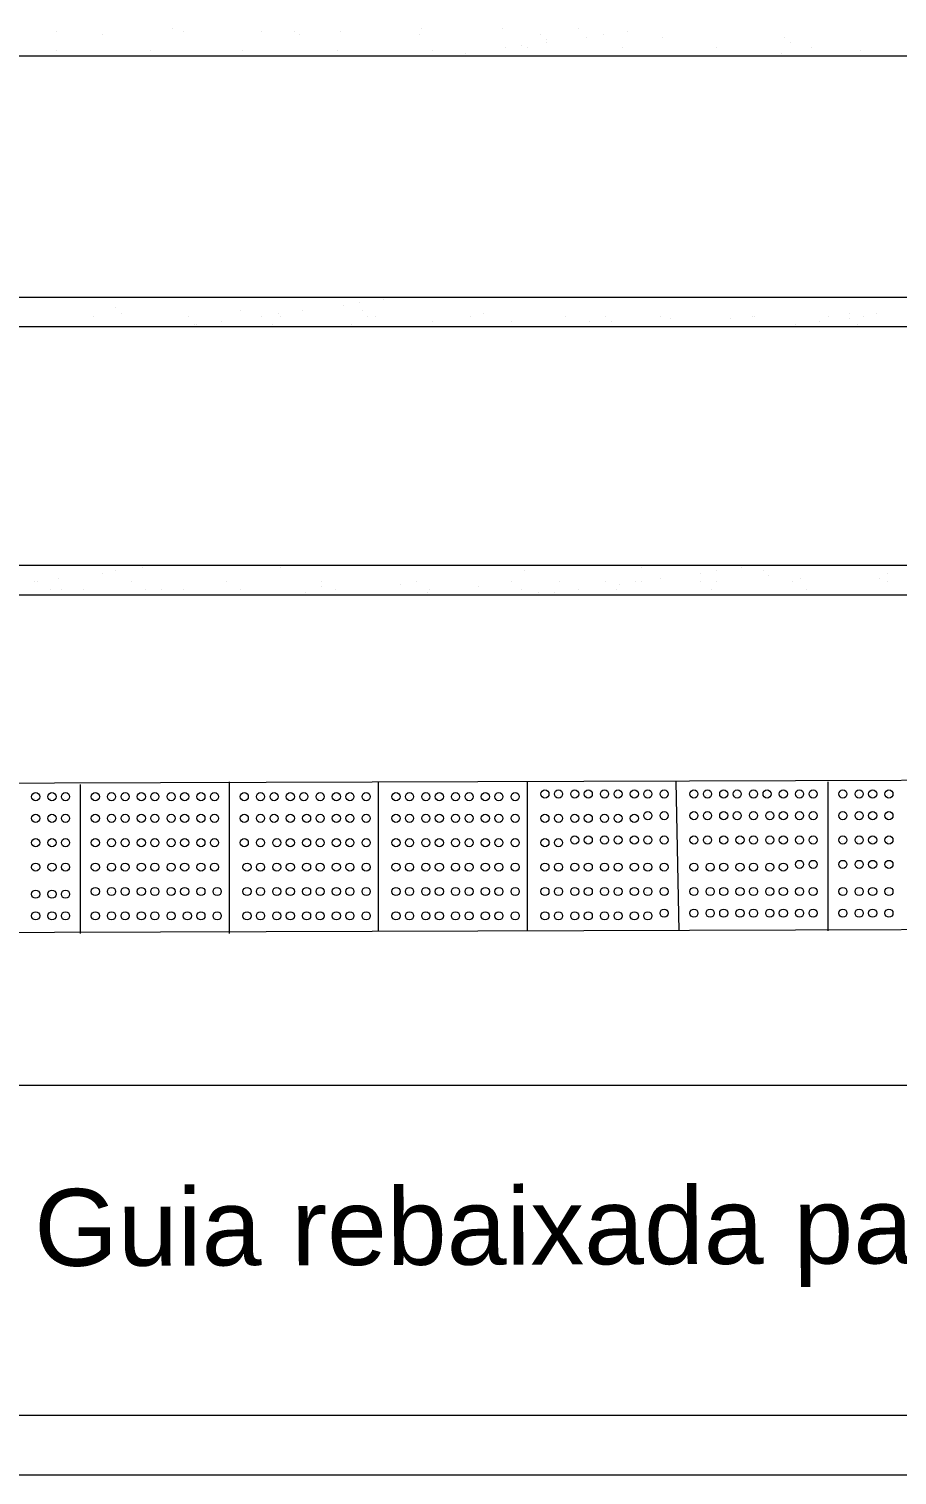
# Model space of a CAD drawing. Header units: millimetres. Extents: x 21 to 236, y 15 to 64.
# Drawn here: x 44.271 to 45.724, y 25.488 to 27.909 of the extents above; entities that cross this region are included whole.
import ezdxf

# ---------------------------------------------------------------- set-up
doc = ezdxf.new("R2010")
doc.units = ezdxf.units.MM
for name, color, linetype in [('PDF_Calçada', 210, 'Continuous'), ('PDF_Cota', 90, 'Continuous'), ('PDF_Sinalização', 1, 'Continuous'), ('PDF_Text', 70, 'Continuous')]:
    doc.layers.add(name, color=color, linetype=linetype)
doc.layers.add('PDF_Grama', color=7, linetype='Continuous', true_color=0x397200)
doc.styles.add('PDF Arial', font='arial.ttf')

msp = doc.modelspace()

# ---------------------------------------------------------------- linework, layer by layer
at = {"layer": 'PDF_Calçada', "lineweight": 0}
msp.add_lwpolyline([(43.7089, 25.4885), (43.7089, 26.1411), (47.6611, 26.1411), (47.6611, 25.4885)], dxfattribs=at)
at = {"layer": 'PDF_Cota', "lineweight": 0}
for points in [[(43.7089, 27.4601), (47.6611, 27.4601), (47.6611, 27.8634), (43.7089, 27.8634)], [(43.7089, 27.0113), (47.6611, 27.0113), (47.6611, 27.4102), (43.7089, 27.4102)]]:
    msp.add_lwpolyline(points, close=True, dxfattribs=at)
for points in [[(38.7187, 26.9615), (48.477, 26.9615)], [(48.6039, 25.5882), (38.6009, 25.5882)], [(48.6039, 25.4885), (38.6009, 25.4885)]]:
    msp.add_lwpolyline(points, dxfattribs=at)
at = {"layer": 'PDF_Grama', "lineweight": 20}
for points in [[(44.5111, 27.9088), (44.5111, 27.9088)], [(44.9281, 27.9088), (44.9281, 27.9088)], [(45.0641, 27.9088), (45.0641, 27.9088)], [(45.191, 27.9088), (45.191, 27.9088)], [(44.3162, 27.9042), (44.3162, 27.9042)], [(44.3933, 27.8997), (44.3933, 27.8997)], [(44.5292, 27.9042), (44.5292, 27.9042)], [(44.6607, 27.9042), (44.6607, 27.9042)], [(44.7151, 27.9042), (44.7151, 27.9042)], [(44.7241, 27.8997), (44.7241, 27.8997)], [(44.7921, 27.9042), (44.7921, 27.9042)], [(44.9236, 27.8997), (44.9236, 27.8997)], [(45.1275, 27.8997), (45.1275, 27.8997)], [(45.1366, 27.8906), (45.1366, 27.8906)], [(45.1366, 27.8861), (45.1366, 27.8861)], [(45.2046, 27.8952), (45.2046, 27.8952)], [(45.2318, 27.8997), (45.2318, 27.8997)], [(45.2726, 27.9042), (45.2726, 27.9042)], [(45.3315, 27.8952), (45.3315, 27.8952)], [(45.5354, 27.8952), (45.5354, 27.8952)], [(45.5445, 27.8861), (45.5445, 27.8861)], [(44.3162, 27.8725), (44.3162, 27.8725)], [(44.3615, 27.8634), (44.3615, 27.8634)], [(44.4749, 27.8725), (44.4749, 27.8725)], [(44.629, 27.8725), (44.629, 27.8725)], [(44.7876, 27.8725), (44.7876, 27.8725)], [(44.9462, 27.8725), (44.9462, 27.8725)], [(44.9553, 27.8634), (44.9553, 27.8634)], [(45.0006, 27.868), (45.0006, 27.868)], [(45.0686, 27.877), (45.0686, 27.877)], [(45.0958, 27.8816), (45.0958, 27.8816)], [(45.1049, 27.877), (45.1049, 27.877)], [(45.132, 27.8634), (45.132, 27.8634)], [(45.2635, 27.877), (45.2635, 27.877)], [(45.2635, 27.8634), (45.2635, 27.8634)], [(45.3949, 27.8634), (45.3949, 27.8634)], [(45.4221, 27.877), (45.4221, 27.877)], [(45.5309, 27.868), (45.5309, 27.868)], [(45.5808, 27.877), (45.5808, 27.877)], [(45.6623, 27.8725), (45.6623, 27.8725)], [(44.3434, 27.4601), (44.3434, 27.4601)], [(44.4749, 27.4601), (44.4749, 27.4601)], [(44.6063, 27.4601), (44.6063, 27.4601)], [(44.7967, 27.4465), (44.7967, 27.4465)], [(44.8238, 27.451), (44.8238, 27.451)], [(44.8646, 27.4555), (44.8646, 27.4555)], [(44.3797, 27.4283), (44.3797, 27.4283)], [(44.4159, 27.4419), (44.4159, 27.4419)], [(44.425, 27.4329), (44.425, 27.4329)], [(44.5383, 27.4283), (44.5383, 27.4283)], [(44.6244, 27.4374), (44.6244, 27.4374)], [(44.6607, 27.4283), (44.6607, 27.4283)], [(44.6879, 27.4329), (44.6879, 27.4329)], [(44.6924, 27.4283), (44.6924, 27.4283)], [(44.7287, 27.4374), (44.7287, 27.4374)], [(44.8284, 27.4374), (44.8284, 27.4374)], [(44.8374, 27.4283), (44.8374, 27.4283)], [(44.851, 27.4283), (44.851, 27.4283)], [(45.0097, 27.4283), (45.0097, 27.4283)], [(45.0323, 27.4329), (45.0323, 27.4329)], [(45.1683, 27.4283), (45.1683, 27.4283)], [(45.2363, 27.4283), (45.2363, 27.4283)], [(45.3269, 27.4283), (45.3269, 27.4283)], [(45.3451, 27.4238), (45.3451, 27.4238)], [(45.4448, 27.4238), (45.4448, 27.4238)], [(45.481, 27.4283), (45.481, 27.4283)], [(45.4856, 27.4283), (45.4856, 27.4283)], [(45.608, 27.4283), (45.608, 27.4283)], [(45.6442, 27.4329), (45.6442, 27.4329)], [(45.6442, 27.4238), (45.6442, 27.4238)], [(45.6669, 27.4283), (45.6669, 27.4283)], [(45.6895, 27.4329), (45.6895, 27.4329)], [(44.5474, 27.4147), (44.5474, 27.4147)], [(44.5519, 27.4147), (44.5519, 27.4147)], [(44.5927, 27.4193), (44.5927, 27.4193)], [(44.6788, 27.4147), (44.6788, 27.4147)], [(44.8102, 27.4147), (44.8102, 27.4147)], [(44.9462, 27.4193), (44.9462, 27.4193)], [(45.0777, 27.4193), (45.0777, 27.4193)], [(45.2091, 27.4193), (45.2091, 27.4193)], [(45.2454, 27.4193), (45.2454, 27.4193)], [(45.5264, 27.4102), (45.5264, 27.4102)], [(45.5536, 27.4147), (45.5536, 27.4147)], [(45.5944, 27.4193), (45.5944, 27.4193)], [(45.6578, 27.4147), (45.6578, 27.4147)], [(44.8873, 27.0113), (44.8873, 27.0113)], [(45.0913, 27.0113), (45.0913, 27.0113)], [(44.3207, 26.9887), (44.3207, 26.9887)], [(44.3933, 26.9977), (44.3933, 26.9977)], [(44.4159, 27.0023), (44.4159, 27.0023)], [(44.4613, 27.0068), (44.4613, 27.0068)], [(44.6924, 27.0068), (44.6924, 27.0068)], [(45.1003, 27.0023), (45.1003, 27.0023)], [(45.2952, 27.0068), (45.2952, 27.0068)], [(45.3269, 26.9887), (45.3269, 26.9887)], [(45.3949, 26.9977), (45.3949, 26.9977)], [(45.4221, 27.0023), (45.4221, 27.0023)], [(45.4629, 27.0068), (45.4629, 27.0068)], [(45.4992, 27.0023), (45.4992, 27.0023)], [(45.5082, 26.9932), (45.5082, 26.9932)], [(45.5626, 26.9887), (45.5626, 26.9887)], [(45.6941, 26.9887), (45.6941, 26.9887)], [(45.7077, 26.9977), (45.7077, 26.9977)], [(44.28, 26.9842), (44.28, 26.9842)], [(44.2845, 26.9842), (44.2845, 26.9842)], [(44.3072, 26.9706), (44.3072, 26.9706)], [(44.3253, 26.9706), (44.3253, 26.9706)], [(44.3615, 26.9706), (44.3615, 26.9706)], [(44.4431, 26.9842), (44.4431, 26.9842)], [(44.4658, 26.9706), (44.4658, 26.9706)], [(44.493, 26.9706), (44.493, 26.9706)], [(44.5292, 26.9706), (44.5292, 26.9706)], [(44.6018, 26.9842), (44.6018, 26.9842)], [(44.6244, 26.9706), (44.6244, 26.9706)], [(44.6244, 26.9706), (44.6244, 26.9706)], [(44.7332, 26.966), (44.7332, 26.966)], [(44.7604, 26.9842), (44.7604, 26.9842)], [(44.7604, 26.9751), (44.7604, 26.9751)], [(44.7831, 26.9706), (44.7831, 26.9706)], [(44.8918, 26.9796), (44.8918, 26.9796)], [(44.919, 26.9842), (44.919, 26.9842)], [(44.9372, 26.966), (44.9372, 26.966)], [(44.9417, 26.9706), (44.9417, 26.9706)], [(45.0233, 26.9751), (45.0233, 26.9751)], [(45.0777, 26.9842), (45.0777, 26.9842)], [(45.0958, 26.9706), (45.0958, 26.9706)], [(45.123, 26.966), (45.123, 26.966)], [(45.1502, 26.966), (45.1502, 26.966)], [(45.1592, 26.9842), (45.1592, 26.9842)], [(45.191, 26.9706), (45.191, 26.9706)], [(45.2363, 26.9842), (45.2363, 26.9842)], [(45.2544, 26.9706), (45.2544, 26.9706)], [(45.259, 26.9796), (45.259, 26.9796)], [(45.2862, 26.9842), (45.2862, 26.9842)], [(45.2952, 26.9842), (45.2952, 26.9842)], [(45.3949, 26.9842), (45.3949, 26.9842)], [(45.4131, 26.9706), (45.4131, 26.9706)], [(45.4221, 26.9842), (45.4221, 26.9842)], [(45.549, 26.9842), (45.549, 26.9842)], [(45.5717, 26.9706), (45.5717, 26.9706)], [(45.7077, 26.9842), (45.7077, 26.9842)], [(44.5383, 26.9615), (44.5383, 26.9615)]]:
    msp.add_lwpolyline(points, dxfattribs=at)
at = {"layer": 'PDF_Sinalização', "lineweight": 9}
msp.add_lwpolyline([(47.856, 26.6578), (43.6046, 26.6442), (43.6046, 26.3949), (47.856, 26.4085)], close=True, dxfattribs=at)
for points in [[(44.6063, 26.3949), (44.6063, 26.6488)], [(44.8556, 26.3995), (44.8556, 26.6488)], [(45.1049, 26.3995), (45.1049, 26.6488)], [(45.3587, 26.3995), (45.3541, 26.6488)], [(45.608, 26.3995), (45.608, 26.6488)], [(44.357, 26.3949), (44.357, 26.6442)], [(45.132, 26.6261), (45.132, 26.6261)], [(45.1547, 26.6261), (45.1547, 26.6261)], [(45.1819, 26.6261), (45.1819, 26.6261)], [(45.2046, 26.6261), (45.2046, 26.6261)], [(45.2318, 26.6261), (45.2318, 26.6261)], [(45.2544, 26.6261), (45.2544, 26.6261)], [(45.2816, 26.6261), (45.2816, 26.6261)], [(45.3043, 26.6261), (45.3043, 26.6261)], [(45.3315, 26.6261), (45.3315, 26.6261)], [(45.3813, 26.6261), (45.3813, 26.6261)], [(45.404, 26.6261), (45.404, 26.6261)], [(45.4312, 26.6261), (45.4312, 26.6261)], [(45.4538, 26.6261), (45.4538, 26.6261)], [(45.481, 26.6261), (45.481, 26.6261)], [(45.5037, 26.6261), (45.5037, 26.6261)], [(45.5309, 26.6261), (45.5309, 26.6261)], [(45.5581, 26.6261), (45.5581, 26.6261)], [(45.5808, 26.6261), (45.5808, 26.6261)], [(45.6306, 26.6261), (45.6306, 26.6261)], [(45.6578, 26.6261), (45.6578, 26.6261)], [(45.6805, 26.6261), (45.6805, 26.6261)], [(45.7077, 26.6261), (45.7077, 26.6261)], [(44.28, 26.6216), (44.28, 26.6216)], [(44.3072, 26.6216), (44.3072, 26.6216)], [(44.3298, 26.6216), (44.3298, 26.6216)], [(44.3797, 26.6216), (44.3797, 26.6216)], [(44.4069, 26.6216), (44.4069, 26.6216)], [(44.4295, 26.6216), (44.4295, 26.6216)], [(44.4567, 26.6216), (44.4567, 26.6216)], [(44.4794, 26.6216), (44.4794, 26.6216)], [(44.5066, 26.6216), (44.5066, 26.6216)], [(44.5292, 26.6216), (44.5292, 26.6216)], [(44.5564, 26.6216), (44.5564, 26.6216)], [(44.5791, 26.6216), (44.5791, 26.6216)], [(44.629, 26.6216), (44.629, 26.6216)], [(44.6561, 26.6216), (44.6561, 26.6216)], [(44.6788, 26.6216), (44.6788, 26.6216)], [(44.706, 26.6216), (44.706, 26.6216)], [(44.7287, 26.6216), (44.7287, 26.6216)], [(44.7559, 26.6216), (44.7559, 26.6216)], [(44.7831, 26.6216), (44.7831, 26.6216)], [(44.8057, 26.6216), (44.8057, 26.6216)], [(44.8329, 26.6216), (44.8329, 26.6216)], [(44.8828, 26.6216), (44.8828, 26.6216)], [(44.9054, 26.6216), (44.9054, 26.6216)], [(44.9326, 26.6216), (44.9326, 26.6216)], [(44.9553, 26.6216), (44.9553, 26.6216)], [(44.9825, 26.6216), (44.9825, 26.6216)], [(45.0051, 26.6216), (45.0051, 26.6216)], [(45.0323, 26.6216), (45.0323, 26.6216)], [(45.055, 26.6216), (45.055, 26.6216)], [(45.0822, 26.6216), (45.0822, 26.6216)], [(44.28, 26.5853), (44.28, 26.5853)], [(44.3072, 26.5853), (44.3072, 26.5853)], [(44.3298, 26.5853), (44.3298, 26.5853)], [(44.3797, 26.5853), (44.3797, 26.5853)], [(44.4069, 26.5853), (44.4069, 26.5853)], [(44.4295, 26.5853), (44.4295, 26.5853)], [(44.4567, 26.5853), (44.4567, 26.5853)], [(44.4794, 26.5853), (44.4794, 26.5853)], [(44.5066, 26.5853), (44.5066, 26.5853)], [(44.5292, 26.5853), (44.5292, 26.5853)], [(44.5564, 26.5853), (44.5564, 26.5853)], [(44.5791, 26.5853), (44.5791, 26.5853)], [(44.629, 26.5853), (44.629, 26.5853)], [(44.6561, 26.5853), (44.6561, 26.5853)], [(44.6788, 26.5853), (44.6788, 26.5853)], [(44.706, 26.5853), (44.706, 26.5853)], [(44.7332, 26.5853), (44.7332, 26.5853)], [(44.7559, 26.5853), (44.7559, 26.5853)], [(44.7831, 26.5853), (44.7831, 26.5853)], [(44.8057, 26.5853), (44.8057, 26.5853)], [(44.8329, 26.5853), (44.8329, 26.5853)], [(44.8828, 26.5853), (44.8828, 26.5853)], [(44.9054, 26.5853), (44.9054, 26.5853)], [(44.9326, 26.5853), (44.9326, 26.5853)], [(44.9553, 26.5853), (44.9553, 26.5853)], [(44.9825, 26.5853), (44.9825, 26.5853)], [(45.0051, 26.5853), (45.0051, 26.5853)], [(45.0323, 26.5853), (45.0323, 26.5853)], [(45.055, 26.5853), (45.055, 26.5853)], [(45.0822, 26.5853), (45.0822, 26.5853)], [(45.132, 26.5853), (45.132, 26.5853)], [(45.1547, 26.5853), (45.1547, 26.5853)], [(45.1819, 26.5853), (45.1819, 26.5853)], [(45.2046, 26.5853), (45.2046, 26.5853)], [(45.2318, 26.5853), (45.2318, 26.5853)], [(45.2544, 26.5853), (45.2544, 26.5853)], [(45.2816, 26.5853), (45.2816, 26.5853)], [(45.3043, 26.5898), (45.3043, 26.5898)], [(45.3315, 26.5898), (45.3315, 26.5898)], [(45.3813, 26.5898), (45.3813, 26.5898)], [(45.404, 26.5898), (45.404, 26.5898)], [(45.4312, 26.5898), (45.4312, 26.5898)], [(45.4538, 26.5898), (45.4538, 26.5898)], [(45.481, 26.5898), (45.481, 26.5898)], [(45.5082, 26.5898), (45.5082, 26.5898)], [(45.5309, 26.5898), (45.5309, 26.5898)], [(45.5581, 26.5898), (45.5581, 26.5898)], [(45.5808, 26.5898), (45.5808, 26.5898)], [(45.6306, 26.5898), (45.6306, 26.5898)], [(45.6578, 26.5898), (45.6578, 26.5898)], [(45.6805, 26.5898), (45.6805, 26.5898)], [(45.7077, 26.5898), (45.7077, 26.5898)], [(44.28, 26.5445), (44.28, 26.5445)], [(44.3072, 26.5445), (44.3072, 26.5445)], [(44.3298, 26.5445), (44.3298, 26.5445)], [(44.3797, 26.5445), (44.3797, 26.5445)], [(44.4069, 26.5445), (44.4069, 26.5445)], [(44.4295, 26.5445), (44.4295, 26.5445)], [(44.4567, 26.5445), (44.4567, 26.5445)], [(44.4794, 26.5445), (44.4794, 26.5445)], [(44.5066, 26.5445), (44.5066, 26.5445)], [(44.5292, 26.5445), (44.5292, 26.5445)], [(44.5564, 26.5445), (44.5564, 26.5445)], [(44.5791, 26.5445), (44.5791, 26.5445)], [(44.629, 26.5445), (44.629, 26.5445)], [(44.6561, 26.5445), (44.6561, 26.5445)], [(44.6833, 26.5445), (44.6833, 26.5445)], [(44.706, 26.5445), (44.706, 26.5445)], [(44.7332, 26.5445), (44.7332, 26.5445)], [(44.7559, 26.5445), (44.7559, 26.5445)], [(44.7831, 26.5445), (44.7831, 26.5445)], [(44.8057, 26.5445), (44.8057, 26.5445)], [(44.8329, 26.5445), (44.8329, 26.5445)], [(44.8828, 26.5445), (44.8828, 26.5445)], [(44.9054, 26.5445), (44.9054, 26.5445)], [(44.9326, 26.5445), (44.9326, 26.5445)], [(44.9553, 26.5445), (44.9553, 26.5445)], [(44.9825, 26.5445), (44.9825, 26.5445)], [(45.0051, 26.5445), (45.0051, 26.5445)], [(45.0323, 26.5445), (45.0323, 26.5445)], [(45.055, 26.5445), (45.055, 26.5445)], [(45.0822, 26.5445), (45.0822, 26.5445)], [(45.132, 26.5445), (45.132, 26.5445)], [(45.1547, 26.5445), (45.1547, 26.5445)], [(45.1819, 26.549), (45.1819, 26.549)], [(45.2046, 26.549), (45.2046, 26.549)], [(45.2318, 26.549), (45.2318, 26.549)], [(45.2544, 26.549), (45.2544, 26.549)], [(45.2816, 26.549), (45.2816, 26.549)], [(45.3043, 26.549), (45.3043, 26.549)], [(45.3315, 26.549), (45.3315, 26.549)], [(45.3813, 26.549), (45.3813, 26.549)], [(45.404, 26.549), (45.404, 26.549)], [(45.4312, 26.549), (45.4312, 26.549)], [(45.4584, 26.549), (45.4584, 26.549)], [(45.481, 26.549), (45.481, 26.549)], [(45.5082, 26.549), (45.5082, 26.549)], [(45.5309, 26.549), (45.5309, 26.549)], [(45.5581, 26.549), (45.5581, 26.549)], [(45.5808, 26.549), (45.5808, 26.549)], [(45.6306, 26.549), (45.6306, 26.549)], [(45.6578, 26.549), (45.6578, 26.549)], [(45.6805, 26.549), (45.6805, 26.549)], [(45.7077, 26.549), (45.7077, 26.549)], [(44.28, 26.5037), (44.28, 26.5037)], [(44.3072, 26.5037), (44.3072, 26.5037)], [(44.3298, 26.5037), (44.3298, 26.5037)], [(44.3797, 26.5037), (44.3797, 26.5037)], [(44.4069, 26.5037), (44.4069, 26.5037)], [(44.4295, 26.5037), (44.4295, 26.5037)], [(44.4567, 26.5037), (44.4567, 26.5037)], [(44.4794, 26.5037), (44.4794, 26.5037)], [(44.5066, 26.5037), (44.5066, 26.5037)], [(44.5292, 26.5037), (44.5292, 26.5037)], [(44.5564, 26.5037), (44.5564, 26.5037)], [(44.5791, 26.5037), (44.5791, 26.5037)], [(44.6335, 26.5037), (44.6335, 26.5037)], [(44.6561, 26.5037), (44.6561, 26.5037)], [(44.6833, 26.5037), (44.6833, 26.5037)], [(44.706, 26.5037), (44.706, 26.5037)], [(44.7332, 26.5037), (44.7332, 26.5037)], [(44.7559, 26.5037), (44.7559, 26.5037)], [(44.7831, 26.5037), (44.7831, 26.5037)], [(44.8057, 26.5037), (44.8057, 26.5037)], [(44.8329, 26.5037), (44.8329, 26.5037)], [(44.8828, 26.5037), (44.8828, 26.5037)], [(44.9054, 26.5037), (44.9054, 26.5037)], [(44.9326, 26.5037), (44.9326, 26.5037)], [(44.9553, 26.5037), (44.9553, 26.5037)], [(44.9825, 26.5037), (44.9825, 26.5037)], [(45.0051, 26.5037), (45.0051, 26.5037)], [(45.0323, 26.5037), (45.0323, 26.5037)], [(45.055, 26.5037), (45.055, 26.5037)], [(45.0822, 26.5037), (45.0822, 26.5037)], [(45.132, 26.5037), (45.132, 26.5037)], [(45.1547, 26.5037), (45.1547, 26.5037)], [(45.1819, 26.5037), (45.1819, 26.5037)], [(45.2046, 26.5037), (45.2046, 26.5037)], [(45.2318, 26.5037), (45.2318, 26.5037)], [(45.2544, 26.5037), (45.2544, 26.5037)], [(45.2816, 26.5037), (45.2816, 26.5037)], [(45.3043, 26.5037), (45.3043, 26.5037)], [(45.3315, 26.5037), (45.3315, 26.5037)], [(45.3813, 26.5037), (45.3813, 26.5037)], [(45.4085, 26.5037), (45.4085, 26.5037)], [(45.4312, 26.5037), (45.4312, 26.5037)], [(45.4584, 26.5037), (45.4584, 26.5037)], [(45.481, 26.5037), (45.481, 26.5037)], [(45.5082, 26.5037), (45.5082, 26.5037)], [(45.5309, 26.5037), (45.5309, 26.5037)], [(45.5581, 26.5082), (45.5581, 26.5082)], [(45.5808, 26.5082), (45.5808, 26.5082)], [(45.6306, 26.5082), (45.6306, 26.5082)], [(45.6578, 26.5082), (45.6578, 26.5082)], [(45.6805, 26.5082), (45.6805, 26.5082)], [(45.7077, 26.5082), (45.7077, 26.5082)], [(44.28, 26.4584), (44.28, 26.4584)], [(44.3072, 26.4584), (44.3072, 26.4584)], [(44.3298, 26.4584), (44.3298, 26.4584)], [(44.3797, 26.4629), (44.3797, 26.4629)], [(44.4069, 26.4629), (44.4069, 26.4629)], [(44.4295, 26.4629), (44.4295, 26.4629)], [(44.4567, 26.4629), (44.4567, 26.4629)], [(44.4794, 26.4629), (44.4794, 26.4629)], [(44.5066, 26.4629), (44.5066, 26.4629)], [(44.5292, 26.4629), (44.5292, 26.4629)], [(44.5564, 26.4629), (44.5564, 26.4629)], [(44.5836, 26.4629), (44.5836, 26.4629)], [(44.6335, 26.4629), (44.6335, 26.4629)], [(44.6561, 26.4629), (44.6561, 26.4629)], [(44.6833, 26.4629), (44.6833, 26.4629)], [(44.706, 26.4629), (44.706, 26.4629)], [(44.7332, 26.4629), (44.7332, 26.4629)], [(44.7559, 26.4629), (44.7559, 26.4629)], [(44.7831, 26.4629), (44.7831, 26.4629)], [(44.8057, 26.4629), (44.8057, 26.4629)], [(44.8329, 26.4629), (44.8329, 26.4629)], [(44.8828, 26.4629), (44.8828, 26.4629)], [(44.9054, 26.4629), (44.9054, 26.4629)], [(44.9326, 26.4629), (44.9326, 26.4629)], [(44.9553, 26.4629), (44.9553, 26.4629)], [(44.9825, 26.4629), (44.9825, 26.4629)], [(45.0051, 26.4629), (45.0051, 26.4629)], [(45.0323, 26.4629), (45.0323, 26.4629)], [(45.055, 26.4629), (45.055, 26.4629)], [(45.0822, 26.4629), (45.0822, 26.4629)], [(45.132, 26.4629), (45.132, 26.4629)], [(45.1547, 26.4629), (45.1547, 26.4629)], [(45.1819, 26.4629), (45.1819, 26.4629)], [(45.2046, 26.4629), (45.2046, 26.4629)], [(45.2318, 26.4629), (45.2318, 26.4629)], [(45.2544, 26.4629), (45.2544, 26.4629)], [(45.2816, 26.4629), (45.2816, 26.4629)], [(45.3043, 26.4629), (45.3043, 26.4629)], [(45.3315, 26.4629), (45.3315, 26.4629)], [(45.3813, 26.4629), (45.3813, 26.4629)], [(45.4085, 26.4629), (45.4085, 26.4629)], [(45.4312, 26.4629), (45.4312, 26.4629)], [(45.4584, 26.4629), (45.4584, 26.4629)], [(45.481, 26.4629), (45.481, 26.4629)], [(45.5082, 26.4629), (45.5082, 26.4629)], [(45.5309, 26.4629), (45.5309, 26.4629)], [(45.5581, 26.4629), (45.5581, 26.4629)], [(45.5808, 26.4629), (45.5808, 26.4629)], [(45.6306, 26.4629), (45.6306, 26.4629)], [(45.6578, 26.4629), (45.6578, 26.4629)], [(45.6805, 26.4629), (45.6805, 26.4629)], [(45.7077, 26.4629), (45.7077, 26.4629)], [(44.28, 26.4221), (44.28, 26.4221)], [(44.3072, 26.4221), (44.3072, 26.4221)], [(44.3298, 26.4221), (44.3298, 26.4221)], [(44.3797, 26.4221), (44.3797, 26.4221)], [(44.4069, 26.4221), (44.4069, 26.4221)], [(44.4295, 26.4221), (44.4295, 26.4221)], [(44.4567, 26.4221), (44.4567, 26.4221)], [(44.4794, 26.4221), (44.4794, 26.4221)], [(44.5066, 26.4221), (44.5066, 26.4221)], [(44.5338, 26.4221), (44.5338, 26.4221)], [(44.5564, 26.4221), (44.5564, 26.4221)], [(44.5836, 26.4221), (44.5836, 26.4221)], [(44.6335, 26.4221), (44.6335, 26.4221)], [(44.6561, 26.4221), (44.6561, 26.4221)], [(44.6833, 26.4221), (44.6833, 26.4221)], [(44.706, 26.4221), (44.706, 26.4221)], [(44.7332, 26.4221), (44.7332, 26.4221)], [(44.7559, 26.4221), (44.7559, 26.4221)], [(44.7831, 26.4221), (44.7831, 26.4221)], [(44.8057, 26.4221), (44.8057, 26.4221)], [(44.8329, 26.4221), (44.8329, 26.4221)], [(44.8828, 26.4221), (44.8828, 26.4221)], [(44.9054, 26.4221), (44.9054, 26.4221)], [(44.9326, 26.4221), (44.9326, 26.4221)], [(44.9553, 26.4221), (44.9553, 26.4221)], [(44.9825, 26.4221), (44.9825, 26.4221)], [(45.0051, 26.4221), (45.0051, 26.4221)], [(45.0323, 26.4221), (45.0323, 26.4221)], [(45.055, 26.4221), (45.055, 26.4221)], [(45.0822, 26.4221), (45.0822, 26.4221)], [(45.132, 26.4221), (45.132, 26.4221)], [(45.1547, 26.4221), (45.1547, 26.4221)], [(45.1819, 26.4221), (45.1819, 26.4221)], [(45.2046, 26.4221), (45.2046, 26.4221)], [(45.2318, 26.4221), (45.2318, 26.4221)], [(45.2544, 26.4221), (45.2544, 26.4221)], [(45.2816, 26.4221), (45.2816, 26.4221)], [(45.3043, 26.4221), (45.3043, 26.4221)], [(45.3315, 26.4267), (45.3315, 26.4267)], [(45.3813, 26.4267), (45.3813, 26.4267)], [(45.4085, 26.4267), (45.4085, 26.4267)], [(45.4312, 26.4267), (45.4312, 26.4267)], [(45.4584, 26.4267), (45.4584, 26.4267)], [(45.481, 26.4267), (45.481, 26.4267)], [(45.5082, 26.4267), (45.5082, 26.4267)], [(45.5309, 26.4267), (45.5309, 26.4267)], [(45.5581, 26.4267), (45.5581, 26.4267)], [(45.5808, 26.4267), (45.5808, 26.4267)], [(45.6306, 26.4267), (45.6306, 26.4267)], [(45.6578, 26.4267), (45.6578, 26.4267)], [(45.6805, 26.4267), (45.6805, 26.4267)], [(45.7077, 26.4267), (45.7077, 26.4267)]]:
    msp.add_lwpolyline(points, dxfattribs=at)
for centre in [(44.2822, 26.6238), (44.3094, 26.6238), (44.3321, 26.6238), (44.3819, 26.6238), (44.4091, 26.6238), (44.4318, 26.6238), (44.459, 26.6238), (44.4816, 26.6238), (44.5088, 26.6238), (44.5315, 26.6238), (44.5587, 26.6238), (44.5814, 26.6238), (44.6312, 26.6238), (44.6584, 26.6238), (44.6811, 26.6238), (44.7083, 26.6238), (44.7309, 26.6238), (44.7581, 26.6238), (44.7853, 26.6238), (44.808, 26.6238), (44.8352, 26.6238), (44.885, 26.6238), (44.9077, 26.6238), (44.9349, 26.6238), (44.9576, 26.6238), (44.9847, 26.6238), (45.0074, 26.6238), (45.0346, 26.6238), (45.0573, 26.6238), (45.0845, 26.6238), (45.1343, 26.6284), (45.157, 26.6284), (45.1842, 26.6284), (45.2068, 26.6284), (45.234, 26.6284), (45.2567, 26.6284), (45.2839, 26.6284), (45.3065, 26.6284), (45.3337, 26.6284), (45.3836, 26.6284), (45.4063, 26.6284), (45.4335, 26.6284), (45.4561, 26.6284), (45.4833, 26.6284), (45.506, 26.6284), (45.5332, 26.6284), (45.5604, 26.6284), (45.583, 26.6284), (45.6329, 26.6284), (45.6601, 26.6284), (45.6827, 26.6284), (45.7099, 26.6284), (44.2822, 26.5876), (44.3094, 26.5876), (44.3321, 26.5876), (44.3819, 26.5876), (44.4091, 26.5876), (44.4318, 26.5876), (44.459, 26.5876), (44.4816, 26.5876), (44.5088, 26.5876), (44.5315, 26.5876), (44.5587, 26.5876), (44.5814, 26.5876), (44.6312, 26.5876), (44.6584, 26.5876), (44.6811, 26.5876), (44.7083, 26.5876), (44.7355, 26.5876), (44.7581, 26.5876), (44.7853, 26.5876), (44.808, 26.5876), (44.8352, 26.5876), (44.885, 26.5876), (44.9077, 26.5876), (44.9349, 26.5876), (44.9576, 26.5876), (44.9847, 26.5876), (45.0074, 26.5876), (45.0346, 26.5876), (45.0573, 26.5876), (45.0845, 26.5876), (45.1343, 26.5876), (45.157, 26.5876), (45.1842, 26.5876), (45.2068, 26.5876), (45.234, 26.5876), (45.2567, 26.5876), (45.2839, 26.5876), (45.3065, 26.5921), (45.3337, 26.5921), (45.3836, 26.5921), (45.4063, 26.5921), (45.4335, 26.5921), (45.4561, 26.5921), (45.4833, 26.5921), (45.5105, 26.5921), (45.5332, 26.5921), (45.5604, 26.5921), (45.583, 26.5921), (45.6329, 26.5921), (45.6601, 26.5921), (45.6827, 26.5921), (45.7099, 26.5921), (44.2822, 26.5468), (44.3094, 26.5468), (44.3321, 26.5468), (44.3819, 26.5468), (44.4091, 26.5468), (44.4318, 26.5468), (44.459, 26.5468), (44.4816, 26.5468), (44.5088, 26.5468), (44.5315, 26.5468), (44.5587, 26.5468), (44.5814, 26.5468), (44.6312, 26.5468), (44.6584, 26.5468), (44.6856, 26.5468), (44.7083, 26.5468), (44.7355, 26.5468), (44.7581, 26.5468), (44.7853, 26.5468), (44.808, 26.5468), (44.8352, 26.5468), (44.885, 26.5468), (44.9077, 26.5468), (44.9349, 26.5468), (44.9576, 26.5468), (44.9847, 26.5468), (45.0074, 26.5468), (45.0346, 26.5468), (45.0573, 26.5468), (45.0845, 26.5468), (45.1343, 26.5468), (45.157, 26.5468), (45.1842, 26.5513), (45.2068, 26.5513), (45.234, 26.5513), (45.2567, 26.5513), (45.2839, 26.5513), (45.3065, 26.5513), (45.3337, 26.5513), (45.3836, 26.5513), (45.4063, 26.5513), (45.4335, 26.5513), (45.4606, 26.5513), (45.4833, 26.5513), (45.5105, 26.5513), (45.5332, 26.5513), (45.5604, 26.5513), (45.583, 26.5513), (45.6329, 26.5513), (45.6601, 26.5513), (45.6827, 26.5513), (45.7099, 26.5513), (44.2822, 26.506), (44.3094, 26.506), (44.3321, 26.506), (44.3819, 26.506), (44.4091, 26.506), (44.4318, 26.506), (44.459, 26.506), (44.4816, 26.506), (44.5088, 26.506), (44.5315, 26.506), (44.5587, 26.506), (44.5814, 26.506), (44.6358, 26.506), (44.6584, 26.506), (44.6856, 26.506), (44.7083, 26.506), (44.7355, 26.506), (44.7581, 26.506), (44.7853, 26.506), (44.808, 26.506), (44.8352, 26.506), (44.885, 26.506), (44.9077, 26.506), (44.9349, 26.506), (44.9576, 26.506), (44.9847, 26.506), (45.0074, 26.506), (45.0346, 26.506), (45.0573, 26.506), (45.0845, 26.506), (45.1343, 26.506), (45.157, 26.506), (45.1842, 26.506), (45.2068, 26.506), (45.234, 26.506), (45.2567, 26.506), (45.2839, 26.506), (45.3065, 26.506), (45.3337, 26.506), (45.3836, 26.506), (45.4108, 26.506), (45.4335, 26.506), (45.4606, 26.506), (45.4833, 26.506), (45.5105, 26.506), (45.5332, 26.506), (45.5604, 26.5105), (45.583, 26.5105), (45.6329, 26.5105), (45.6601, 26.5105), (45.6827, 26.5105), (45.7099, 26.5105), (44.2822, 26.4607), (44.3094, 26.4607), (44.3321, 26.4607), (44.3819, 26.4652), (44.4091, 26.4652), (44.4318, 26.4652), (44.459, 26.4652), (44.4816, 26.4652), (44.5088, 26.4652), (44.5315, 26.4652), (44.5587, 26.4652), (44.5859, 26.4652), (44.6358, 26.4652), (44.6584, 26.4652), (44.6856, 26.4652), (44.7083, 26.4652), (44.7355, 26.4652), (44.7581, 26.4652), (44.7853, 26.4652), (44.808, 26.4652), (44.8352, 26.4652), (44.885, 26.4652), (44.9077, 26.4652), (44.9349, 26.4652), (44.9576, 26.4652), (44.9847, 26.4652), (45.0074, 26.4652), (45.0346, 26.4652), (45.0573, 26.4652), (45.0845, 26.4652), (45.1343, 26.4652), (45.157, 26.4652), (45.1842, 26.4652), (45.2068, 26.4652), (45.234, 26.4652), (45.2567, 26.4652), (45.2839, 26.4652), (45.3065, 26.4652), (45.3337, 26.4652), (45.3836, 26.4652), (45.4108, 26.4652), (45.4335, 26.4652), (45.4606, 26.4652), (45.4833, 26.4652), (45.5105, 26.4652), (45.5332, 26.4652), (45.5604, 26.4652), (45.583, 26.4652), (45.6329, 26.4652), (45.6601, 26.4652), (45.6827, 26.4652), (45.7099, 26.4652), (44.2822, 26.4244), (44.3094, 26.4244), (44.3321, 26.4244), (44.3819, 26.4244), (44.4091, 26.4244), (44.4318, 26.4244), (44.459, 26.4244), (44.4816, 26.4244), (44.5088, 26.4244), (44.536, 26.4244), (44.5587, 26.4244), (44.5859, 26.4244), (44.6358, 26.4244), (44.6584, 26.4244), (44.6856, 26.4244), (44.7083, 26.4244), (44.7355, 26.4244), (44.7581, 26.4244), (44.7853, 26.4244), (44.808, 26.4244), (44.8352, 26.4244), (44.885, 26.4244), (44.9077, 26.4244), (44.9349, 26.4244), (44.9576, 26.4244), (44.9847, 26.4244), (45.0074, 26.4244), (45.0346, 26.4244), (45.0573, 26.4244), (45.0845, 26.4244), (45.1343, 26.4244), (45.157, 26.4244), (45.1842, 26.4244), (45.2068, 26.4244), (45.234, 26.4244), (45.2567, 26.4244), (45.2839, 26.4244), (45.3065, 26.4244), (45.3337, 26.4289), (45.3836, 26.4289), (45.4108, 26.4289), (45.4335, 26.4289), (45.4606, 26.4289), (45.4833, 26.4289), (45.5105, 26.4289), (45.5332, 26.4289), (45.5604, 26.4289), (45.583, 26.4289), (45.6329, 26.4289), (45.6601, 26.4289), (45.6827, 26.4289), (45.7099, 26.4289)]:
    msp.add_circle(centre, 0.0068, dxfattribs=at)

# ---------------------------------------------------------------- texts
at = {"layer": 'PDF_Text', "insert": (44.2801, 25.7995), "char_height": 0.128819, "attachment_point": 7, "rotation": 0.1702, "style": 'PDF Arial'}
msp.add_mtext('Guia rebaixada para acesso de veículos', dxfattribs=at)

doc.saveas('drawing.dxf')
